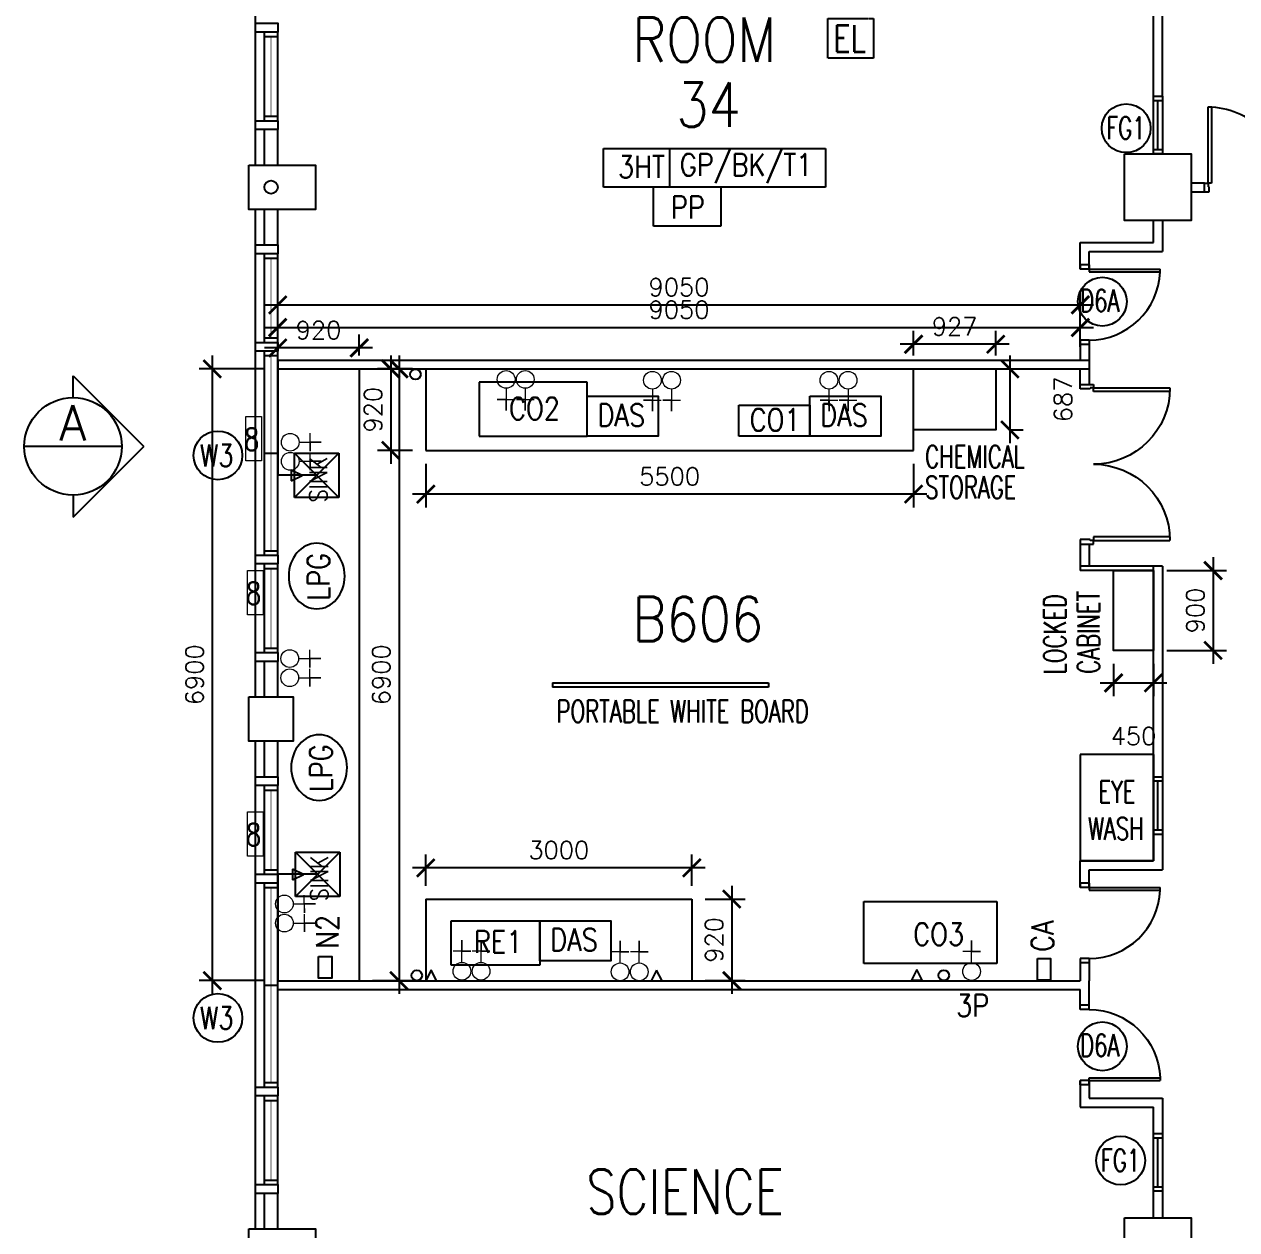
# Model space of a CAD drawing. Extents: x 2332957 to 2465864, y -1012926 to -914299.
# Drawn here: x 2403000 to 2416672, y -968497 to -954900 of the extents above; entities that cross this region are included whole.
import ezdxf
from ezdxf.enums import TextEntityAlignment as Align

# ---------------------------------------------------------------- set-up
doc = ezdxf.new("R2010")
doc.units = 0
doc.header["$LTSCALE"] = 15
doc.header["$MEASUREMENT"] = 0
doc.header["$PDMODE"] = 34
doc.linetypes.add('HIDDEN', pattern=[0.375, 0.25, -0.125])
doc.layers.get('0').update_dxf_attribs({"linetype": 'CONTINUOUS'})
doc.layers.get('DEFPOINTS').update_dxf_attribs({"linetype": 'CONTINUOUS'})
for name, color, linetype in [('-DRY RISER', 7, 'CONTINUOUS'), ('-EL & K', 10, 'CONTINUOUS'), ('-HR', 4, 'CONTINUOUS'), ('AR', 7, 'CONTINUOUS'), ('COL', 3, 'CONTINUOUS'), ('DOOR', 5, 'CONTINUOUS'), ('DR', 7, 'CONTINUOUS'), ('DR-T', 7, 'CONTINUOUS'), ('DRAIN', 7, 'CONTINUOUS'), ('Equipment List', 7, 'CONTINUOUS'), ('FG-T', 7, 'CONTINUOUS'), ('FURN', 7, 'CONTINUOUS'), ('LEG-T', 7, 'CONTINUOUS'), ('LINE', 7, 'CONTINUOUS'), ('partition', 7, 'CONTINUOUS'), ('RWDP', 145, 'CONTINUOUS'), ('stair', 7, 'CONTINUOUS'), ('T50', 4, 'CONTINUOUS'), ('WALL', 2, 'CONTINUOUS'), ('WIN', 5, 'CONTINUOUS'), ('WIN-T', 7, 'CONTINUOUS')]:
    doc.layers.add(name, color=color, linetype=linetype)
doc.layers.add('-POWER', color=31, linetype='CONTINUOUS', lineweight=9)
doc.styles.add('DIMTEXT', font='romans.shx', dxfattribs={"width": 0.8, "height": 400})
doc.styles.add('E', font='ROMANS.SHX', dxfattribs={"width": 0.9})
doc.styles.add('ROMANS', font='romans')
doc.styles.get("Standard").update_dxf_attribs({"font": 'ROMANS.SHX'})
doc.dimstyles.new('STANDARD$0', dxfattribs={"dimscale": 0, "dimtxt": 8, "dimasz": 6, "dimexe": 1, "dimexo": 1, "dimgap": 3, "dimtad": 1, "dimdec": 0, "dimlfac": -1, "dimrnd": 1, "dimzin": 0, "dimdsep": 46, "dimtxsty": 'Standard', "dimcen": 0, "dimclrd": 5, "dimclre": 250, "dimadec": 0, "dimazin": 0, "dimtfac": 1, "dimtdec": 4, "dimtofl": 0, "dimtmove": 0, "dimatfit": 3, "dimfxl": 1, "dimtolj": 1, "dimtzin": 0, "dimarcsym": 0})

# ---------------------------------------------------------------- blocks, each defined once
blk = doc.blocks.new('FG')
at = {"layer": 'LINE', "linetype": 'Continuous'}
for points in [[(0, 0), (50, 0), (50, 100), (0, 100)], [(600, 0), (650, 0), (650, 100), (600, 100)]]:
    blk.add_lwpolyline(points, close=True, dxfattribs=at)
at = {"layer": 'LINE', "color": 5, "linetype": 'Continuous'}
for points in [[(600, 100), (50, 100)], [(50, 0), (600, 0)]]:
    blk.add_lwpolyline(points, dxfattribs=at)
at = {"layer": 'LINE', "color": 1, "linetype": 'Continuous'}
blk.add_lwpolyline([(50, 50), (600, 50)], dxfattribs=at)
blk = doc.blocks.new('D900')
at = {"layer": 'DOOR', "color": 7}
for p, q in [((50, 100), (50, 899)), ((80, 899), (50, 899)), ((80, 100), (80, 899)), ((0, 100), (0, 0)), ((0, 100), (50, 100)), ((0, 0), (50, 0)), ((50, 100), (50, 0)), ((50, 100), (80, 100)), ((850, 100), (850, 0)), ((850, 100), (900, 100)), ((850, 0), (900, 0)), ((900, 100), (900, 0))]:
    blk.add_line(p, q, dxfattribs=at)
blk.add_arc((50, 100), 800, 0, 87.8509, dxfattribs=at)
blk = doc.blocks.new('_ARCHTICK')
at = {"color": 0, "linetype": 'ByBlock', "const_width": 0.15}
blk.add_lwpolyline([(-0.5, -0.5), (0.5, 0.5)], dxfattribs=at)
blk = doc.blocks.new('*D341')
at = {"layer": '-HR', "color": 7, "linetype": 'Continuous', "lineweight": -2, "transparency": 16777216}
for p, q in [((2405121, -958637), (2405121, -965837)), ((2405708, -958787), (2404971, -958787)), ((2405708, -965687), (2404971, -965687))]:
    blk.add_line(p, q, dxfattribs=at)
at = {"layer": 'DEFPOINTS', "color": 0, "linetype": 'Continuous', "transparency": 16777216}
for p in [(2405858, -958787), (2405121, -965687), (2405858, -965687)]:
    blk.add_point(p, dxfattribs=at)
at = {"layer": '-HR', "color": 7, "linetype": 'Continuous', "lineweight": -2, "transparency": 16777216, "xscale": 200, "yscale": 200, "zscale": 200}
for p, rotation in [((2405121, -958787), 90), ((2405121, -965687), 270)]:
    blk.add_blockref('_ARCHTICK', p, dxfattribs=dict(at, rotation=rotation))
at = {"layer": '-HR', "color": 7, "linetype": 'Continuous', "transparency": 16777216, "insert": (2404921, -962237), "char_height": 200, "attachment_point": 5, "rotation": 90, "style": 'ROMANS'}
blk.add_mtext('\\A1;6900', dxfattribs=at)
blk = doc.blocks.new('D1800-A')
at = {"layer": 'DR'}
for p, q in [((0, 0), (100, 0)), ((0, -50), (0, 0)), ((100, 0), (100, -40)), ((60, -50), (0, -50)), ((100, -40), (60, -40)), ((60, -40), (60, -50)), ((100, -40), (960, -40)), ((100, -80), (100, -40)), ((959, -80), (100, -80)), ((60, -1750), (0, -1750)), ((0, -1750), (0, -1800)), ((60, -1760), (60, -1750)), ((100, -1760), (60, -1760)), ((959, -1720), (100, -1720)), ((100, -1720), (100, -1760)), ((100, -1760), (960, -1760)), ((100, -1800), (100, -1760)), ((0, -1800), (100, -1800))]:
    blk.add_line(p, q, dxfattribs=at)
for centre, start, end in [((100, -40), 270.0001, 0), ((100, -1760), 0, 90)]:
    blk.add_arc(centre, 860, start, end, dxfattribs=at)
blk = doc.blocks.new('DR-1800-B')
at = {"layer": 'DR'}
for p, q in [((-50, 0), (0, 0)), ((0, 0), (0, -150)), ((-1800, 0), (-1800, -150)), ((-1750, 0), (-1800, 0)), ((-1760, -150), (-1760, -110)), ((-1760, -110), (-1750, -110)), ((-1750, -110), (-1750, 0)), ((-50, -110), (-50, 0)), ((-40, -110), (-50, -110)), ((-40, -150), (-40, -110)), ((-1800, -150), (-1760, -150)), ((-1760, -150), (-1760, -1010)), ((-1720, -150), (-1760, -150)), ((-1720, -1009), (-1720, -150)), ((-80, -1009), (-80, -150)), ((-80, -150), (-40, -150)), ((-40, -150), (-40, -1010)), ((0, -150), (-40, -150))]:
    blk.add_line(p, q, dxfattribs=at)
for centre, start, end in [((-1760, -150), 270, 0), ((-40, -150), 180.0001, 270)]:
    blk.add_arc(centre, 860, start, end, dxfattribs=at)
blk = doc.blocks.new('*D344')
at = {"layer": 'DEFPOINTS', "color": 0, "linetype": 'Continuous', "transparency": 16777216}
for p in [(2414908, -958065), (2405858, -958687), (2414908, -958687)]:
    blk.add_point(p, dxfattribs=at)
at = {"layer": 'Equipment List', "color": 7, "linetype": 'Continuous', "lineweight": -2, "transparency": 16777216}
for p, q in [((2405858, -958537), (2405858, -957915)), ((2414908, -958537), (2414908, -957915)), ((2405708, -958065), (2415058, -958065))]:
    blk.add_line(p, q, dxfattribs=at)
at = {"layer": 'Equipment List', "color": 7, "linetype": 'Continuous', "lineweight": -2, "transparency": 16777216, "xscale": 200, "yscale": 200, "zscale": 200, "rotation": 180}
blk.add_blockref('_ARCHTICK', (2405858, -958065), dxfattribs=at)
at = {"layer": 'Equipment List', "color": 7, "linetype": 'Continuous', "lineweight": -2, "transparency": 16777216, "xscale": 200, "yscale": 200, "zscale": 200}
blk.add_blockref('_ARCHTICK', (2414908, -958065), dxfattribs=at)
at = {"layer": 'Equipment List', "color": 7, "linetype": 'Continuous', "transparency": 16777216, "insert": (2410383, -957865), "char_height": 200, "attachment_point": 5, "style": 'ROMANS'}
blk.add_mtext('\\A1;9050', dxfattribs=at)
blk = doc.blocks.new('*D345')
at = {"layer": '-DRY RISER', "color": 7, "linetype": 'Continuous', "lineweight": -2, "transparency": 16777216}
for p, q in [((2405858, -958537), (2405858, -958170)), ((2414908, -958537), (2414908, -958170)), ((2405708, -958320), (2415058, -958320))]:
    blk.add_line(p, q, dxfattribs=at)
at = {"layer": 'DEFPOINTS', "color": 0, "linetype": 'Continuous', "transparency": 16777216}
for p in [(2414908, -958320), (2405858, -958687), (2414908, -958687)]:
    blk.add_point(p, dxfattribs=at)
at = {"layer": '-DRY RISER', "color": 7, "linetype": 'Continuous', "lineweight": -2, "transparency": 16777216, "xscale": 200, "yscale": 200, "zscale": 200, "rotation": 180}
blk.add_blockref('_ARCHTICK', (2405858, -958320), dxfattribs=at)
at = {"layer": '-DRY RISER', "color": 7, "linetype": 'Continuous', "lineweight": -2, "transparency": 16777216, "xscale": 200, "yscale": 200, "zscale": 200}
blk.add_blockref('_ARCHTICK', (2414908, -958320), dxfattribs=at)
at = {"layer": '-DRY RISER', "color": 7, "linetype": 'Continuous', "transparency": 16777216, "insert": (2410383, -958120), "char_height": 200, "attachment_point": 5, "style": 'ROMANS'}
blk.add_mtext('\\A1;9050', dxfattribs=at)
blk = doc.blocks.new('*D346')
at = {"layer": 'DEFPOINTS', "color": 0, "linetype": 'Continuous', "transparency": 16777216}
for p in [(2407528, -959707), (2413028, -959707), (2407528, -960200)]:
    blk.add_point(p, dxfattribs=at)
at = {"layer": 'FURN', "color": 7, "linetype": 'Continuous', "lineweight": -2, "transparency": 16777216}
for p, q in [((2407528, -959857), (2407528, -960350)), ((2413028, -959857), (2413028, -960350)), ((2413178, -960200), (2407378, -960200))]:
    blk.add_line(p, q, dxfattribs=at)
at = {"layer": 'FURN', "color": 7, "linetype": 'Continuous', "lineweight": -2, "transparency": 16777216, "xscale": 200, "yscale": 200, "zscale": 200, "rotation": 180}
blk.add_blockref('_ARCHTICK', (2407528, -960200), dxfattribs=at)
at = {"layer": 'FURN', "color": 7, "linetype": 'Continuous', "lineweight": -2, "transparency": 16777216, "xscale": 200, "yscale": 200, "zscale": 200}
blk.add_blockref('_ARCHTICK', (2413028, -960200), dxfattribs=at)
at = {"layer": 'FURN', "color": 7, "linetype": 'Continuous', "transparency": 16777216, "insert": (2410278, -960000), "char_height": 200, "attachment_point": 5, "style": 'ROMANS'}
blk.add_mtext('\\A1;5500', dxfattribs=at)
blk = doc.blocks.new('*D347')
at = {"layer": 'DEFPOINTS', "color": 0, "linetype": 'Continuous', "transparency": 16777216}
for p in [(2407528, -958787), (2407133, -959707), (2407528, -959707)]:
    blk.add_point(p, dxfattribs=at)
at = {"layer": 'FURN', "color": 7, "linetype": 'Continuous', "lineweight": -2, "transparency": 16777216}
for p, q in [((2407133, -958637), (2407133, -959857)), ((2407378, -958787), (2406983, -958787)), ((2407378, -959707), (2406983, -959707))]:
    blk.add_line(p, q, dxfattribs=at)
at = {"layer": 'FURN', "color": 7, "linetype": 'Continuous', "lineweight": -2, "transparency": 16777216, "xscale": 200, "yscale": 200, "zscale": 200}
for p, rotation in [((2407133, -958787), 90), ((2407133, -959707), 270)]:
    blk.add_blockref('_ARCHTICK', p, dxfattribs=dict(at, rotation=rotation))
at = {"layer": 'FURN', "color": 7, "linetype": 'Continuous', "transparency": 16777216, "insert": (2406933, -959247), "char_height": 200, "attachment_point": 5, "rotation": 90, "style": 'ROMANS'}
blk.add_mtext('\\A1;920', dxfattribs=at)
blk = doc.blocks.new('*D348')
at = {"layer": 'DEFPOINTS', "color": 0, "linetype": 'Continuous', "transparency": 16777216}
for p in [(2413955, -958787), (2413955, -959475), (2414114, -959475)]:
    blk.add_point(p, dxfattribs=at)
at = {"layer": 'FURN', "color": 7, "linetype": 'Continuous', "lineweight": -2, "transparency": 16777216}
for p, q in [((2414114, -958637), (2414114, -959625)), ((2414105, -958787), (2414264, -958787)), ((2414105, -959475), (2414264, -959475))]:
    blk.add_line(p, q, dxfattribs=at)
at = {"layer": 'FURN', "color": 7, "linetype": 'Continuous', "lineweight": -2, "transparency": 16777216, "xscale": 200, "yscale": 200, "zscale": 200}
for p, rotation in [((2414114, -958787), 90), ((2414114, -959475), 270)]:
    blk.add_blockref('_ARCHTICK', p, dxfattribs=dict(at, rotation=rotation))
at = {"layer": 'FURN', "color": 7, "linetype": 'Continuous', "transparency": 16777216, "insert": (2414714, -959131), "char_height": 200, "attachment_point": 5, "rotation": 90, "style": 'ROMANS'}
blk.add_mtext('\\A1;687', dxfattribs=at)
blk = doc.blocks.new('*D349')
at = {"layer": 'DEFPOINTS', "color": 0, "linetype": 'Continuous', "transparency": 16777216}
for p in [(2413028, -958509), (2413028, -958787), (2413955, -958787)]:
    blk.add_point(p, dxfattribs=at)
at = {"layer": 'FURN', "color": 7, "linetype": 'Continuous', "lineweight": -2, "transparency": 16777216}
for p, q in [((2413028, -958637), (2413028, -958359)), ((2413955, -958637), (2413955, -958359)), ((2414105, -958509), (2412878, -958509))]:
    blk.add_line(p, q, dxfattribs=at)
at = {"layer": 'FURN', "color": 7, "linetype": 'Continuous', "lineweight": -2, "transparency": 16777216, "xscale": 200, "yscale": 200, "zscale": 200, "rotation": 180}
blk.add_blockref('_ARCHTICK', (2413028, -958509), dxfattribs=at)
at = {"layer": 'FURN', "color": 7, "linetype": 'Continuous', "lineweight": -2, "transparency": 16777216, "xscale": 200, "yscale": 200, "zscale": 200}
blk.add_blockref('_ARCHTICK', (2413955, -958509), dxfattribs=at)
at = {"layer": 'FURN', "color": 7, "linetype": 'Continuous', "transparency": 16777216, "insert": (2413491, -958309), "char_height": 200, "attachment_point": 5, "style": 'ROMANS'}
blk.add_mtext('\\A1;927', dxfattribs=at)
blk = doc.blocks.new('*D350')
at = {"layer": 'DEFPOINTS', "color": 0, "linetype": 'Continuous', "transparency": 16777216}
for p in [(2407528, -964415), (2407528, -964767), (2410528, -964767)]:
    blk.add_point(p, dxfattribs=at)
at = {"layer": 'FURN', "color": 7, "linetype": 'Continuous', "lineweight": -2, "transparency": 16777216}
for p, q in [((2407528, -964617), (2407528, -964265)), ((2410528, -964617), (2410528, -964265)), ((2410678, -964415), (2407378, -964415))]:
    blk.add_line(p, q, dxfattribs=at)
at = {"layer": 'FURN', "color": 7, "linetype": 'Continuous', "lineweight": -2, "transparency": 16777216, "xscale": 200, "yscale": 200, "zscale": 200, "rotation": 180}
blk.add_blockref('_ARCHTICK', (2407528, -964415), dxfattribs=at)
at = {"layer": 'FURN', "color": 7, "linetype": 'Continuous', "lineweight": -2, "transparency": 16777216, "xscale": 200, "yscale": 200, "zscale": 200}
blk.add_blockref('_ARCHTICK', (2410528, -964415), dxfattribs=at)
at = {"layer": 'FURN', "color": 7, "linetype": 'Continuous', "transparency": 16777216, "insert": (2409028, -964215), "char_height": 200, "attachment_point": 5, "style": 'ROMANS'}
blk.add_mtext('\\A1;3000', dxfattribs=at)
blk = doc.blocks.new('*D351')
at = {"layer": 'DEFPOINTS', "color": 0, "linetype": 'Continuous', "transparency": 16777216}
for p in [(2410528, -964767), (2410528, -965687), (2410978, -965687)]:
    blk.add_point(p, dxfattribs=at)
at = {"layer": 'FURN', "color": 7, "linetype": 'Continuous', "lineweight": -2, "transparency": 16777216}
for p, q in [((2410978, -964617), (2410978, -965837)), ((2410678, -964767), (2411128, -964767)), ((2410678, -965687), (2411128, -965687))]:
    blk.add_line(p, q, dxfattribs=at)
at = {"layer": 'FURN', "color": 7, "linetype": 'Continuous', "lineweight": -2, "transparency": 16777216, "xscale": 200, "yscale": 200, "zscale": 200}
for p, rotation in [((2410978, -964767), 90), ((2410978, -965687), 270)]:
    blk.add_blockref('_ARCHTICK', p, dxfattribs=dict(at, rotation=rotation))
at = {"layer": 'FURN', "color": 7, "linetype": 'Continuous', "transparency": 16777216, "insert": (2410778, -965227), "char_height": 200, "attachment_point": 5, "rotation": 90, "style": 'ROMANS'}
blk.add_mtext('\\A1;920', dxfattribs=at)
blk = doc.blocks.new('*D352')
at = {"layer": 'DEFPOINTS', "color": 0, "linetype": 'Continuous', "transparency": 16777216}
for p in [(2415283, -961962), (2415733, -961962), (2415733, -962329)]:
    blk.add_point(p, dxfattribs=at)
at = {"layer": 'FURN', "color": 7, "linetype": 'Continuous', "lineweight": -2, "transparency": 16777216}
for p, q in [((2415283, -962112), (2415283, -962479)), ((2415733, -962112), (2415733, -962479)), ((2415133, -962329), (2415883, -962329))]:
    blk.add_line(p, q, dxfattribs=at)
at = {"layer": 'FURN', "color": 7, "linetype": 'Continuous', "lineweight": -2, "transparency": 16777216, "xscale": 200, "yscale": 200, "zscale": 200, "rotation": 180}
blk.add_blockref('_ARCHTICK', (2415283, -962329), dxfattribs=at)
at = {"layer": 'FURN', "color": 7, "linetype": 'Continuous', "lineweight": -2, "transparency": 16777216, "xscale": 200, "yscale": 200, "zscale": 200}
blk.add_blockref('_ARCHTICK', (2415733, -962329), dxfattribs=at)
at = {"layer": 'FURN', "color": 7, "linetype": 'Continuous', "transparency": 16777216, "insert": (2415508, -962929), "char_height": 200, "attachment_point": 5, "style": 'ROMANS'}
blk.add_mtext('\\A1;450', dxfattribs=at)
blk = doc.blocks.new('*D353')
at = {"layer": 'DEFPOINTS', "color": 0, "linetype": 'Continuous', "transparency": 16777216}
for p in [(2415733, -961062), (2415733, -961962), (2416405, -961962)]:
    blk.add_point(p, dxfattribs=at)
at = {"layer": 'FURN', "color": 7, "linetype": 'Continuous', "lineweight": -2, "transparency": 16777216}
for p, q in [((2416405, -960912), (2416405, -962112)), ((2415883, -961062), (2416555, -961062)), ((2415883, -961962), (2416555, -961962))]:
    blk.add_line(p, q, dxfattribs=at)
at = {"layer": 'FURN', "color": 7, "linetype": 'Continuous', "lineweight": -2, "transparency": 16777216, "xscale": 200, "yscale": 200, "zscale": 200}
for p, rotation in [((2416405, -961062), 90), ((2416405, -961962), 270)]:
    blk.add_blockref('_ARCHTICK', p, dxfattribs=dict(at, rotation=rotation))
at = {"layer": 'FURN', "color": 7, "linetype": 'Continuous', "transparency": 16777216, "insert": (2416205, -961512), "char_height": 200, "attachment_point": 5, "rotation": 90, "style": 'ROMANS'}
blk.add_mtext('\\A1;900', dxfattribs=at)
blk = doc.blocks.new('*D354')
at = {"layer": 'DEFPOINTS', "color": 0, "linetype": 'Continuous', "transparency": 16777216}
for p in [(2406778, -958787), (2406778, -965687), (2407226, -965687)]:
    blk.add_point(p, dxfattribs=at)
at = {"layer": 'FURN', "color": 7, "linetype": 'Continuous', "lineweight": -2, "transparency": 16777216}
for p, q in [((2407226, -958637), (2407226, -965837)), ((2406928, -958787), (2407376, -958787)), ((2406928, -965687), (2407376, -965687))]:
    blk.add_line(p, q, dxfattribs=at)
at = {"layer": 'FURN', "color": 7, "linetype": 'Continuous', "lineweight": -2, "transparency": 16777216, "xscale": 200, "yscale": 200, "zscale": 200}
for p, rotation in [((2407226, -958787), 90), ((2407226, -965687), 270)]:
    blk.add_blockref('_ARCHTICK', p, dxfattribs=dict(at, rotation=rotation))
at = {"layer": 'FURN', "color": 7, "linetype": 'Continuous', "transparency": 16777216, "insert": (2407026, -962237), "char_height": 200, "attachment_point": 5, "rotation": 90, "style": 'ROMANS'}
blk.add_mtext('\\A1;6900', dxfattribs=at)
blk = doc.blocks.new('*D355')
at = {"layer": 'DEFPOINTS', "color": 0, "linetype": 'Continuous', "transparency": 16777216}
for p in [(2405858, -958550), (2405858, -958787), (2406778, -958787)]:
    blk.add_point(p, dxfattribs=at)
at = {"layer": 'FURN', "color": 7, "linetype": 'Continuous', "lineweight": -2, "transparency": 16777216}
for p, q in [((2405858, -958637), (2405858, -958400)), ((2406778, -958637), (2406778, -958400)), ((2406928, -958550), (2405708, -958550))]:
    blk.add_line(p, q, dxfattribs=at)
at = {"layer": 'FURN', "color": 7, "linetype": 'Continuous', "lineweight": -2, "transparency": 16777216, "xscale": 200, "yscale": 200, "zscale": 200, "rotation": 180}
blk.add_blockref('_ARCHTICK', (2405858, -958550), dxfattribs=at)
at = {"layer": 'FURN', "color": 7, "linetype": 'Continuous', "lineweight": -2, "transparency": 16777216, "xscale": 200, "yscale": 200, "zscale": 200}
blk.add_blockref('_ARCHTICK', (2406778, -958550), dxfattribs=at)
at = {"layer": 'FURN', "color": 7, "linetype": 'Continuous', "transparency": 16777216, "insert": (2406318, -958350), "char_height": 200, "attachment_point": 5, "style": 'ROMANS'}
blk.add_mtext('\\A1;920', dxfattribs=at)

msp = doc.modelspace()

# ---------------------------------------------------------------- linework, layer by layer
at = {"layer": '-EL & K', "color": 0, "linetype": 'HIDDEN'}
msp.add_lwpolyline([(2412060.3, -954834.8), (2412574.2, -954834.8), (2412574.2, -955281.9), (2412060.3, -955281.9)], close=True, dxfattribs=at)
at = {"layer": '-HR', "color": 0, "linetype": 'Continuous'}
for p, q in [((2405857.9, -958787.5), (2406777.9, -958787.5)), ((2406777.9, -958787.5), (2407527.9, -958787.5)), ((2414907.9, -960762.5), (2414907.9, -961062.5)), ((2415007.9, -960762.5), (2415007.9, -961012.5)), ((2415832.9, -961012.5), (2414907.9, -961012.5)), ((2415732.9, -961062.5), (2414907.9, -961062.5)), ((2415732.9, -963137.5), (2415732.9, -964337.5)), ((2415732.9, -964337.5), (2414907.9, -964337.5)), ((2406777.9, -965687.5), (2407527.9, -965687.5))]:
    msp.add_line(p, q, dxfattribs=at)
for points in [[(2406320, -965416), (2406469, -965416), (2406469, -965658), (2406320, -965658)], [(2414424, -965438), (2414573, -965438), (2414573, -965680), (2414424, -965680)]]:
    msp.add_lwpolyline(points, close=True, dxfattribs=at)
at = {"layer": '-POWER', "color": 0, "linetype": 'Continuous'}
for p, q in [((2408434.1, -959006), (2408434.4, -959256)), ((2408649.8, -959005.8), (2408650.1, -959255.8)), ((2410083.1, -959015), (2410083.4, -959265)), ((2410298.8, -959014.8), (2410299.1, -959264.8)), ((2412074.1, -959015), (2412074.4, -959265)), ((2412289.8, -959014.8), (2412290.1, -959264.8)), ((2408334.2, -959131.1), (2408534.2, -959130.9)), ((2408434.2, -959131), (2408334.2, -959131.1)), ((2408434.4, -959256), (2408434.2, -959131)), ((2408549.9, -959130.9), (2408749.9, -959130.7)), ((2408649.9, -959130.8), (2408549.9, -959130.9)), ((2408650.1, -959255.8), (2408649.9, -959130.8)), ((2409983.2, -959140.1), (2410183.2, -959139.9)), ((2410083.2, -959140), (2409983.2, -959140.1)), ((2410083.4, -959265), (2410083.2, -959140)), ((2410198.9, -959139.9), (2410398.9, -959139.7)), ((2410298.9, -959139.8), (2410198.9, -959139.9)), ((2410299.1, -959264.8), (2410298.9, -959139.8)), ((2411974.2, -959140.1), (2412174.2, -959139.9)), ((2412074.2, -959140), (2411974.2, -959140.1)), ((2412074.4, -959265), (2412074.2, -959140)), ((2412189.9, -959139.9), (2412389.9, -959139.7)), ((2412289.9, -959139.8), (2412189.9, -959139.9)), ((2412290.1, -959264.8), (2412289.9, -959139.8)), ((2406224.3, -959713.8), (2406224.1, -959513.8)), ((2406099.2, -959614), (2406349.2, -959613.7)), ((2406349.2, -959613.7), (2406224.2, -959613.8)), ((2406224.2, -959613.8), (2406224.3, -959713.8)), ((2406224.5, -959929.5), (2406224.3, -959729.5)), ((2406099.4, -959829.6), (2406349.4, -959829.4)), ((2406349.4, -959829.4), (2406224.4, -959829.5)), ((2406224.4, -959829.5), (2406224.5, -959929.5)), ((2406093.9, -962054.6), (2406343.9, -962054.3)), ((2406219, -962154.5), (2406218.8, -961954.5)), ((2406343.9, -962054.3), (2406218.9, -962054.5)), ((2406218.9, -962054.5), (2406219, -962154.5)), ((2406219.3, -962370.2), (2406219.1, -962170.2)), ((2406094.2, -962270.3), (2406344.2, -962270)), ((2406344.2, -962270), (2406219.2, -962270.2)), ((2406219.2, -962270.2), (2406219.3, -962370.2)), ((2406158.6, -964922.3), (2406158.3, -964722.3)), ((2406033.4, -964822.4), (2406283.4, -964822.1)), ((2406283.4, -964822.1), (2406158.4, -964822.3)), ((2406158.4, -964822.3), (2406158.6, -964922.3)), ((2406033.7, -965038.1), (2406283.7, -965037.8)), ((2406158.8, -965137.9), (2406158.6, -964937.9)), ((2406283.7, -965037.8), (2406158.7, -965037.9)), ((2406158.7, -965037.9), (2406158.8, -965137.9)), ((2407935.1, -965481), (2407934.9, -965231)), ((2407934.9, -965231), (2407935, -965356)), ((2408150.8, -965480.8), (2408150.5, -965230.8)), ((2408150.5, -965230.8), (2408150.7, -965355.8)), ((2409719.1, -965488), (2409718.8, -965238)), ((2409718.8, -965238), (2409719, -965363)), ((2409934.8, -965487.8), (2409934.5, -965237.8)), ((2409934.5, -965237.8), (2409934.6, -965362.8)), ((2413681.8, -965483.8), (2413681.5, -965233.8)), ((2413681.5, -965233.8), (2413681.7, -965358.8)), ((2408035, -965355.9), (2407835, -965356.1)), ((2407935, -965356), (2408035, -965355.9)), ((2408250.7, -965355.7), (2408050.7, -965355.9)), ((2408150.7, -965355.8), (2408250.7, -965355.7)), ((2409819, -965362.9), (2409619, -965363.1)), ((2409719, -965363), (2409819, -965362.9)), ((2410034.6, -965362.7), (2409834.6, -965362.9)), ((2409934.6, -965362.8), (2410034.6, -965362.7)), ((2413781.7, -965358.7), (2413581.7, -965358.9)), ((2413681.7, -965358.8), (2413781.7, -965358.7))]:
    msp.add_line(p, q, dxfattribs=at)
at = {"layer": '-POWER', "color": 7, "linetype": 'Continuous'}
for points in [[(2405498, -959324), (2405674, -959324), (2405674, -959825), (2405498, -959825)], [(2405519, -961061), (2405695, -961061), (2405695, -961562), (2405519, -961562)], [(2405519, -963783), (2405695, -963783), (2405695, -964284), (2405519, -964284)]]:
    msp.add_lwpolyline(points, close=True, dxfattribs=at)
at = {"layer": '-POWER', "color": 0, "linetype": 'Continuous'}
for centre in [(2408434, -958906), (2408649.7, -958905.8), (2410083, -958915), (2410298.7, -958914.8), (2412074, -958915), (2412289.7, -958914.8), (2405999.2, -959614.1), (2405999.4, -959829.8), (2405993.9, -962054.7), (2405994.2, -962270.4), (2405933.4, -964822.5), (2405933.7, -965038.2), (2407935.2, -965581), (2408150.9, -965580.8), (2409719.2, -965588), (2409934.9, -965587.8), (2413681.9, -965583.8)]:
    msp.add_circle(centre, 100, dxfattribs=at)
at = {"color": 0}
for p, q in [((2405607.9, -956487.5), (2405607.9, -950987.5)), ((2405607.9, -962487.5), (2405607.9, -956987.5)), ((2405607.9, -968487.5), (2405607.9, -962987.5))]:
    msp.add_line(p, q, dxfattribs=at)
at = {"color": 0, "linetype": 'Continuous'}
for p, q in [((2416307.9, -956692), (2416157.9, -956692)), ((2416307.9, -956792), (2416157.9, -956792)), ((2414907.9, -957362.5), (2415732.9, -957362.5)), ((2414907.9, -957662.5), (2414907.9, -957362.5)), ((2415007.9, -957462.5), (2415832.9, -957462.5)), ((2415007.9, -957662.5), (2415007.9, -957462.5)), ((2414907.9, -964337.5), (2415732.9, -964337.5)), ((2414907.9, -964637.5), (2414907.9, -964337.5)), ((2415732.9, -964337.5), (2414907.9, -964337.5)), ((2415732.9, -964337.5), (2414907.9, -964337.5)), ((2415007.9, -964437.5), (2415832.9, -964437.5)), ((2415007.9, -964637.5), (2415007.9, -964437.5)), ((2414907.9, -966812.5), (2414907.9, -967112.5)), ((2415007.9, -966812.5), (2415007.9, -967012.5)), ((2414907.9, -967112.5), (2415732.9, -967112.5)), ((2415007.9, -967012.5), (2415832.9, -967012.5))]:
    msp.add_line(p, q, dxfattribs=at)
at = {"layer": 'AR', "color": 0, "linetype": 'Continuous'}
for p, q in [((2403550.4, -959110.8), (2403550.4, -958863.9)), ((2403550.4, -960210.8), (2403550.4, -960457.8))]:
    msp.add_line(p, q, dxfattribs=at)
at = {"layer": 'AR', "color": 0}
for p, q in [((2403550.4, -958863.9), (2404347.4, -959660.8)), ((2404100.4, -959660.8), (2403000.4, -959660.8)), ((2403550.4, -960457.8), (2404347.4, -959660.8))]:
    msp.add_line(p, q, dxfattribs=at)
at = {"layer": 'AR', "color": 0, "linetype": 'Continuous'}
msp.add_circle((2403550.4, -959660.8), 550, dxfattribs=at)
at = {"layer": 'COL', "color": 0}
for points in [[(2415407.9, -956362.5), (2416157.9, -956362.5), (2416157.9, -957112.5), (2415407.9, -957112.5)], [(2405532.9, -956487.5), (2406282.9, -956487.5), (2406282.9, -956987.5), (2405532.9, -956987.5)], [(2405532.9, -962487.5), (2406032.9, -962487.5), (2406032.9, -962987.5), (2405532.9, -962987.5)], [(2415407.9, -968362.5), (2416157.9, -968362.5), (2416157.9, -969112.5), (2415407.9, -969112.5)], [(2405532.9, -968487.5), (2406282.9, -968487.5), (2406282.9, -968987.5), (2405532.9, -968987.5)]]:
    msp.add_lwpolyline(points, close=True, dxfattribs=at)
at = {"layer": 'DEFPOINTS', "color": 0, "linetype": 'Continuous'}
for points in [[(2415007.9, -965962.5), (2415007.9, -965687.5)], [(2414907.9, -965962.5), (2414907.9, -965787.5)]]:
    msp.add_lwpolyline(points, dxfattribs=at)
at = {"layer": 'DR-T', "color": 0, "linetype": 'Continuous'}
for centre in [(2415156.3, -958028.5), (2415156.3, -966428)]:
    msp.add_circle(centre, 275, dxfattribs=at)
at = {"layer": 'DRAIN', "color": 1, "linetype": 'Continuous'}
for p, q in [((2405857.9, -959987.5), (2405857.9, -958787.5)), ((2405857.9, -964487.5), (2405857.9, -965687.5))]:
    msp.add_line(p, q, dxfattribs=at)
at = {"layer": 'DRAIN', "color": 7, "linetype": 'Continuous'}
for p, q in [((2405857.9, -958787.5), (2407411.1, -958787.5)), ((2405857.9, -958787.5), (2405857.9, -959987.5)), ((2406297, -959987.5), (2405857.9, -959987.5)), ((2406133, -959988.5), (2406011, -959927.5)), ((2406011, -959927.5), (2406011, -960049.5)), ((2406011, -960049.5), (2406133, -959988.5)), ((2406307, -964487.5), (2405857.9, -964487.5)), ((2405857.9, -965687.5), (2405857.9, -964487.5)), ((2406148, -964490.5), (2406026, -964429.5)), ((2406026, -964429.5), (2406026, -964551.5)), ((2406026, -964551.5), (2406148, -964490.5)), ((2407588.9, -965565.5), (2407527.9, -965687.5)), ((2407649.9, -965687.5), (2407588.9, -965565.5)), ((2410131, -965568), (2410070, -965690)), ((2410192, -965690), (2410131, -965568)), ((2413065, -965561), (2413004, -965683)), ((2413126, -965683), (2413065, -965561)), ((2405857.9, -965687.5), (2407426.5, -965687.5)), ((2407426.5, -965687.5), (2413370, -965687.5)), ((2407527.9, -965687.5), (2407649.9, -965687.5)), ((2410070, -965690), (2410192, -965690)), ((2413004, -965683), (2413126, -965683))]:
    msp.add_line(p, q, dxfattribs=at)
at = {"layer": 'DRAIN', "color": 0, "linetype": 'Continuous'}
for p, q in [((2415732.9, -963137.5), (2414907.9, -963137.5)), ((2414907.9, -963137.5), (2414907.9, -964337.5))]:
    msp.add_line(p, q, dxfattribs=at)
at = {"layer": 'DRAIN', "color": 7, "linetype": 'Continuous'}
for centre in [(2407411.1, -958848.5), (2407426.4, -965628.1), (2413368.4, -965627.6)]:
    msp.add_circle(centre, 59.4, dxfattribs=at)
at = {"layer": 'DRAIN', "color": 0, "linetype": 'Continuous', "extrusion": (0, 0, -1)}
for centre in [(2406297.9, -961123.7), (2406325.5, -963284)]:
    msp.add_ellipse(centre, major_axis=(0, 369.6), ratio=0.8534842, dxfattribs=at)
at = {"layer": 'Equipment List', "color": 0, "linetype": 'Continuous'}
for p, q in [((2409348, -958935), (2408128, -958935)), ((2408128, -958935), (2408128, -959545)), ((2409348, -959545), (2409348, -958935)), ((2411059, -959545), (2411059, -959195)), ((2411059, -959195), (2411859, -959195)), ((2411859, -959195), (2411859, -959545)), ((2408128, -959545), (2409348, -959545)), ((2411859, -959545), (2411059, -959545)), ((2412468, -964794), (2413968, -964794)), ((2412468, -965494), (2412468, -964794)), ((2413968, -964794), (2413968, -965494)), ((2407815, -965012), (2408815, -965012)), ((2407815, -965512), (2407815, -965012)), ((2408815, -965012), (2408815, -965512)), ((2408815, -965512), (2407815, -965512)), ((2413968, -965494), (2412468, -965494))]:
    msp.add_line(p, q, dxfattribs=at)
for points in [[(2409348, -959095), (2410148, -959095), (2410148, -959545), (2409348, -959545)], [(2411859, -959095), (2412659, -959095), (2412659, -959545), (2411859, -959545)], [(2408815, -965012), (2409615, -965012), (2409615, -965462), (2408815, -965462)]]:
    msp.add_lwpolyline(points, close=True, dxfattribs=at)
at = {"layer": 'FG-T', "color": 0, "linetype": 'Continuous'}
for centre in [(2415425.1, -956072.5), (2415362.9, -967715.8)]:
    msp.add_circle(centre, 275, dxfattribs=at)
at = {"layer": 'FURN', "color": 0, "linetype": 'Continuous'}
for p, q in [((2406777.9, -958787.5), (2406777.9, -965687.5)), ((2407527.9, -958787.5), (2407527.9, -959707.5)), ((2413027.9, -959707.5), (2413027.9, -958787.5)), ((2407527.9, -959707.5), (2413027.9, -959707.5)), ((2406047, -960237.5), (2406547, -959737.5)), ((2406547, -960237.5), (2406047, -959737.5)), ((2406547, -959737.5), (2406047, -960237.5)), ((2406047, -960237.5), (2406047, -959737.5)), ((2406047, -959737.5), (2406547, -959737.5)), ((2406547, -959737.5), (2406547, -960237.5)), ((2406547, -960237.5), (2406047, -960237.5)), ((2408955, -962327), (2411393, -962327)), ((2408955, -962327), (2408955, -962377)), ((2411393, -962327), (2411393, -962377)), ((2411393, -962377), (2408955, -962377)), ((2406057, -964737.5), (2406557, -964237.5)), ((2406557, -964737.5), (2406057, -964237.5)), ((2406557, -964237.5), (2406057, -964737.5)), ((2406057, -964737.5), (2406057, -964237.5)), ((2406057, -964237.5), (2406557, -964237.5)), ((2406557, -964237.5), (2406557, -964737.5)), ((2406557, -964737.5), (2406057, -964737.5)), ((2407527.9, -964767.5), (2410527.9, -964767.5)), ((2407527.9, -964767.5), (2407527.9, -965687.5)), ((2410527.9, -964767.5), (2410527.9, -965687.5))]:
    msp.add_line(p, q, dxfattribs=at)
at = {"layer": 'FURN', "linetype": 'Continuous'}
for p, q in [((2406547, -959737.5), (2406047, -960237.5)), ((2406547, -960237.5), (2406047, -959737.5)), ((2406557, -964237.5), (2406057, -964737.5)), ((2406557, -964737.5), (2406057, -964237.5)), ((2406557, -964237.5), (2406557, -964737.5))]:
    msp.add_line(p, q, dxfattribs=at)
at = {"layer": 'FURN', "color": 0, "linetype": 'Continuous'}
for points in [[(2413027.9, -958787.5), (2413954.9, -958787.5), (2413954.9, -959475), (2413027.9, -959475)], [(2415282.9, -961062.5), (2415732.9, -961062.5), (2415732.9, -961962.5), (2415282.9, -961962.5)]]:
    msp.add_lwpolyline(points, close=True, dxfattribs=at)
at = {"layer": 'LEG-T', "color": 0}
for p, q in [((2409530.6, -956299.5), (2412035.3, -956299.5)), ((2409530.6, -956737.5), (2409530.6, -956299.5)), ((2410274.2, -956299.5), (2410274.2, -956737.5)), ((2412035.3, -956299.5), (2412035.3, -956737.5)), ((2412035.3, -956737.5), (2409530.6, -956737.5)), ((2410096.4, -957175.5), (2410096.4, -956737.5)), ((2410856.4, -956737.5), (2410856.4, -957175.5)), ((2410856.4, -957175.5), (2410096.4, -957175.5))]:
    msp.add_line(p, q, dxfattribs=at)
at = {"layer": 'partition', "color": 0, "linetype": 'Continuous'}
for p, q in [((2415832.9, -957112.5), (2415832.9, -957462.5)), ((2414907.9, -958512.5), (2414907.9, -958687.5)), ((2415007.9, -958512.5), (2415007.9, -958962.5)), ((2414907.9, -958962.5), (2414907.9, -958787.5)), ((2415832.9, -961012.5), (2415832.9, -963437.5)), ((2415832.9, -963987.5), (2415832.9, -964437.5)), ((2414907.9, -965487.5), (2414907.9, -965662.5)), ((2415832.9, -967012.5), (2415832.9, -967462.5)), ((2415832.9, -968012.5), (2415832.9, -968362.5))]:
    msp.add_line(p, q, dxfattribs=at)
at = {"layer": 'partition', "color": 0}
for p, q in [((2405857.9, -958687.5), (2415007.9, -958687.5)), ((2405857.9, -958687.5), (2405857.9, -958787.5)), ((2405857.9, -958787.5), (2415007.9, -958787.5)), ((2405857.9, -965687.5), (2414907.9, -965687.5)), ((2405857.9, -965787.5), (2414907.9, -965787.5))]:
    msp.add_line(p, q, dxfattribs=at)
at = {"layer": 'RWDP', "color": 0, "linetype": 'Continuous'}
msp.add_circle((2405782.9, -956737.5), 75, dxfattribs=at)
at = {"layer": 'stair', "color": 0}
for p, q in [((2415732.9, -955362.5), (2415732.9, -954012.5)), ((2415732.9, -955712.5), (2415732.9, -954012.5)), ((2415832.9, -955712.5), (2415832.9, -954012.5)), ((2415732.9, -957362.5), (2415732.9, -957112.5)), ((2415732.9, -963437.5), (2415732.9, -961012.5)), ((2415732.9, -964337.5), (2415732.9, -963987.5)), ((2414907.9, -965487.5), (2414907.9, -965687.5)), ((2415007.9, -965487.5), (2415007.9, -965687.5)), ((2415732.9, -967462.5), (2415732.9, -967112.5)), ((2415732.9, -968362.5), (2415732.9, -968012.5))]:
    msp.add_line(p, q, dxfattribs=at)
at = {"layer": 'WALL', "color": 0}
for p, q in [((2405707.9, -956487.5), (2405707.9, -956087.5)), ((2405857.9, -956487.5), (2405857.9, -956087.5)), ((2405707.9, -957387.5), (2405707.9, -956987.5)), ((2405857.9, -957387.5), (2405857.9, -956987.5)), ((2405707.9, -962487.5), (2405707.9, -962087.5)), ((2405857.9, -962487.5), (2405857.9, -962087.5)), ((2405707.9, -963387.5), (2405707.9, -962987.5)), ((2405857.9, -963387.5), (2405857.9, -962987.5)), ((2405707.9, -968487.5), (2405707.9, -968087.5)), ((2405857.9, -968487.5), (2405857.9, -968087.5))]:
    msp.add_line(p, q, dxfattribs=at)
for points in [[(2405607.9, -954887.5), (2405857.9, -954887.5), (2405857.9, -954987.5), (2405607.9, -954987.5)], [(2405607.9, -955987.5), (2405857.9, -955987.5), (2405857.9, -956087.5), (2405607.9, -956087.5)], [(2405607.9, -957387.5), (2405857.9, -957387.5), (2405857.9, -957487.5), (2405607.9, -957487.5)], [(2405607.9, -958487.5), (2405857.9, -958487.5), (2405857.9, -958587.5), (2405607.9, -958587.5)], [(2405607.9, -960887.5), (2405857.9, -960887.5), (2405857.9, -960987.5), (2405607.9, -960987.5)], [(2405607.9, -961987.5), (2405857.9, -961987.5), (2405857.9, -962087.5), (2405607.9, -962087.5)], [(2405607.9, -963387.5), (2405857.9, -963387.5), (2405857.9, -963487.5), (2405607.9, -963487.5)], [(2405607.9, -964487.5), (2405857.9, -964487.5), (2405857.9, -964587.5), (2405607.9, -964587.5)], [(2405607.9, -966887.5), (2405857.9, -966887.5), (2405857.9, -966987.5), (2405607.9, -966987.5)], [(2405607.9, -967987.5), (2405857.9, -967987.5), (2405857.9, -968087.5), (2405607.9, -968087.5)]]:
    msp.add_lwpolyline(points, close=True, dxfattribs=at)
at = {"layer": 'WIN', "color": 0}
for p, q in [((2405707.9, -955987.5), (2405707.9, -954987.5)), ((2405707.9, -955037.5), (2405857.9, -955037.5)), ((2405857.9, -955987.5), (2405857.9, -954987.5)), ((2405707.9, -955937.5), (2405857.9, -955937.5)), ((2405707.9, -958487.5), (2405707.9, -957487.5)), ((2405707.9, -957537.5), (2405857.9, -957537.5)), ((2405857.9, -958487.5), (2405857.9, -957487.5)), ((2405707.9, -958437.5), (2405857.9, -958437.5)), ((2405707.9, -960887.5), (2405707.9, -958587.5)), ((2405707.9, -958637.5), (2405857.9, -958637.5)), ((2405857.9, -960887.5), (2405857.9, -958587.5)), ((2405707.9, -959737.5), (2405857.9, -959737.5)), ((2405707.9, -960837.5), (2405857.9, -960837.5)), ((2405707.9, -961987.5), (2405707.9, -960987.5)), ((2405707.9, -961037.5), (2405857.9, -961037.5)), ((2405857.9, -961987.5), (2405857.9, -960987.5)), ((2405707.9, -961937.5), (2405857.9, -961937.5)), ((2405707.9, -964487.5), (2405707.9, -963487.5)), ((2405707.9, -963537.5), (2405857.9, -963537.5)), ((2405857.9, -964487.5), (2405857.9, -963487.5)), ((2405707.9, -964437.5), (2405857.9, -964437.5)), ((2405707.9, -966887.5), (2405707.9, -964587.5)), ((2405707.9, -964637.5), (2405857.9, -964637.5)), ((2405857.9, -966887.5), (2405857.9, -964587.5)), ((2405707.9, -965737.5), (2405857.9, -965737.5)), ((2405707.9, -966837.5), (2405857.9, -966837.5)), ((2405707.9, -967987.5), (2405707.9, -966987.5)), ((2405707.9, -967037.5), (2405857.9, -967037.5)), ((2405857.9, -967987.5), (2405857.9, -966987.5)), ((2405707.9, -967937.5), (2405857.9, -967937.5))]:
    msp.add_line(p, q, dxfattribs=at)
at = {"layer": 'WIN', "color": 0, "const_width": 10, "flags": 128}
for points in [[(2405782.9, -955037.5), (2405782.9, -955937.5)], [(2405782.9, -958437.5), (2405782.9, -957537.5)], [(2405782.9, -960837.5), (2405782.9, -958637.5)], [(2405782.9, -961037.5), (2405782.9, -961937.5)], [(2405782.9, -964437.5), (2405782.9, -963537.5)], [(2405782.9, -966837.5), (2405782.9, -964637.5)], [(2405782.9, -967037.5), (2405782.9, -967937.5)]]:
    msp.add_lwpolyline(points, dxfattribs=at)
at = {"layer": 'WIN-T', "color": 0, "linetype": 'Continuous'}
for centre in [(2405184, -959762.9), (2405184, -966107.8)]:
    msp.add_circle(centre, 275, dxfattribs=at)

# ---------------------------------------------------------------- block references
at = {"layer": 'DR', "color": 0, "linetype": 'Continuous', "xscale": -1, "rotation": 270.0000000470034}
msp.add_blockref('D1800-A', (2418107.9, -956792), dxfattribs=at)
at = {"layer": 'LINE', "color": 0, "linetype": 'Continuous', "xscale": -1, "rotation": 270}
for p in [(2415732.9, -956362.5), (2415732.9, -964037.5), (2415732.9, -968062.5)]:
    msp.add_blockref('FG', p, dxfattribs=at)
at = {"layer": 'stair', "color": 0, "rotation": 270}
for p in [(2414907.9, -957612.5), (2414907.9, -964587.5)]:
    msp.add_blockref('D900', p, dxfattribs=at)
at = {"layer": 'stair', "color": 0, "xscale": -1, "rotation": 270}
msp.add_blockref('D900', (2414907.9, -966862.5), dxfattribs=at)
at = {"layer": 'WALL', "color": 0, "xscale": -1, "rotation": 90}
msp.add_blockref('DR-1800-B', (2414907.9, -960762.5), dxfattribs=at)

# ---------------------------------------------------------------- texts
at = {"layer": '-EL & K', "color": 0, "linetype": 'HIDDEN', "style": 'E', "width": 0.8}
msp.add_text('EL', height=300, dxfattribs=at).set_placement((2412122.3, -955211.9))
at = {"layer": '-POWER', "color": 7, "style": 'ROMANS', "width": 0.8}
for p in [(2405479, -959706), (2405500, -961443), (2405500, -964165)]:
    msp.add_text('8', height=250, dxfattribs=at).set_placement(p)
at = {"layer": '-POWER', "color": 0, "style": 'ROMANS', "width": 0.85}
msp.add_text('3P', height=250, dxfattribs=at).set_placement((2413694.3, -965968.2, 1555), align=Align.MIDDLE)
at = {"layer": 'AR', "color": 0, "style": 'ROMANS'}
msp.add_text('A', height=400, dxfattribs=at).set_placement((2403393.9, -959595.6))
at = {"layer": 'DR-T', "color": 0, "style": 'ROMANS', "width": 0.7}
for p in [(2414906.3, -958141.9), (2414906.3, -966541.4)]:
    msp.add_text('D6A', height=250, dxfattribs=at).set_placement(p)
at = {"layer": 'DRAIN', "color": 0, "style": 'ROMANS', "width": 0.7}
for s, p in [('EYE', (2415111.7, -963682)), ('WASH', (2414995, -964097))]:
    msp.add_text(s, height=250, dxfattribs=at).set_placement(p)
at = {"layer": 'Equipment List', "color": 0, "style": 'ROMANS', "width": 0.85}
for s, p in [('CO2', (2408753.4, -959235, 1555)), ('DAS', (2409733.1, -959308, 1555)), ('DAS', (2412244.1, -959308, 1555)), ('CO1', (2411466.4, -959361, 1555)), ('CO3', (2413311.1, -965164, 1555)), ('RE1', (2408344.1, -965249, 1555)), ('DAS', (2409200.1, -965225, 1555))]:
    msp.add_text(s, height=250, dxfattribs=at).set_placement(p, align=Align.MIDDLE)
at = {"layer": 'FG-T', "color": 0, "style": 'ROMANS', "width": 0.7}
for p in [(2415201.6, -956194.5), (2415139.5, -967837.9)]:
    msp.add_text('FG1', height=250, dxfattribs=at).set_placement(p)
at = {"layer": 'FURN', "color": 0, "style": 'ROMANS', "width": 0.7}
for s, p in [('CHEMICAL', (2413159, -959902)), ('STORAGE', (2413159, -960248)), ('PORTABLE WHITE BOARD', (2409002.7, -962774))]:
    msp.add_text(s, height=250, dxfattribs=at).set_placement(p)
at = {"layer": 'FURN', "color": 7, "style": 'ROMANS', "width": 0.85}
for p in [(2406416.3, -960291.7), (2406426.3, -964791.7)]:
    msp.add_text('SINK', height=200, rotation=90, dxfattribs=at).set_placement(p)
at = {"layer": 'FURN', "color": 0, "style": 'ROMANS', "width": 0.7}
for s, p in [('LOCKED ', (2414746, -962233.7)), ('CABINET', (2415125, -962227))]:
    msp.add_text(s, height=250, rotation=90, dxfattribs=at).set_placement(p)
at = {"layer": 'LEG-T', "color": 0, "style": 'ROMANS', "width": 0.85}
for s, p in [('GP/BK/T1', (2411139.2, -956502.5, 1555)), ('3HT', (2409959.4, -956508.5, 1555)), ('PP', (2410482.7, -956964.4, 1555))]:
    msp.add_text(s, height=250, dxfattribs=at).set_placement(p, align=Align.MIDDLE)
for s, p in [('LPG', (2406318.1, -961131.6, 1555)), ('LPG', (2406345.7, -963291.8, 1555)), ('N2', (2406418, -965135.9, 1555)), ('CA', (2414482, -965184.9, 1555))]:
    msp.add_text(s, height=250, rotation=90, dxfattribs=at).set_placement(p, align=Align.MIDDLE)
at = {"layer": 'T50', "color": 0}
for s, style, width, p in [('ROOM', 'ROMANS', 0.85, (2409857.7, -955323.7)), ('34', 'ROMANS', 0.85, (2410351.8, -956058.6)), ('B606', 'ROMANS', 0.85, (2409857.7, -961856.3)), ('SCIENCE', 'DIMTEXT', 0.8, (2409335.6, -968316.9))]:
    msp.add_text(s, height=500, dxfattribs=dict(at, style=style, width=width)).set_placement(p)
at = {"layer": 'WIN-T', "color": 0, "style": 'ROMANS', "width": 0.8}
for p in [(2404983.2, -959888.7), (2404983.2, -966233.6)]:
    msp.add_text('W3', height=250, dxfattribs=at).set_placement(p)

# ---------------------------------------------------------------- dimensions: what is measured, and where the dimension line sits
at = {"layer": '-DRY RISER', "color": 1, "linetype": 'Continuous'}
dim = msp.add_linear_dim(base=(2414907.9, -958320), p1=(2405857.9, -958687.5), p2=(2414907.9, -958687.5), dimstyle='STANDARD$0', override={"dimscale": 100, "dimtxt": 2, "dimasz": 2, "dimexe": 1.5, "dimexo": 1.5, "dimgap": 1, "dimtxsty": 'ROMANS', "dimblk": 'ARCHTICK', "dimdle": 1.5, "dimclrd": 7, "dimclre": 7, "dimclrt": 7, "dimtdec": 0, "dimtmove": 2}, dxfattribs=at)
dim.commit()
dim.dimension.update_dxf_attribs({"geometry": '*D345', "text_midpoint": (2410382.9, -958120)})
at = {"layer": '-HR', "color": 0, "linetype": 'Continuous'}
dim = msp.add_linear_dim(base=(2405121, -965687.5), p1=(2405857.9, -958787.5), p2=(2405857.9, -965687.5), angle=90, dimstyle='STANDARD$0', override={"dimscale": 100, "dimtxt": 2, "dimasz": 2, "dimexe": 1.5, "dimexo": 1.5, "dimgap": 1, "dimtxsty": 'ROMANS', "dimblk": 'ARCHTICK', "dimdle": 1.5, "dimclrd": 7, "dimclre": 7, "dimclrt": 7, "dimtdec": 0, "dimtmove": 2}, dxfattribs=at)
dim.commit()
dim.dimension.update_dxf_attribs({"geometry": '*D341', "text_midpoint": (2404921, -962237.5)})
at = {"layer": 'Equipment List', "color": 1, "linetype": 'Continuous'}
dim = msp.add_linear_dim(base=(2414907.9, -958065), p1=(2405857.9, -958687.5), p2=(2414907.9, -958687.5), dimstyle='STANDARD$0', override={"dimscale": 100, "dimtxt": 2, "dimasz": 2, "dimexe": 1.5, "dimexo": 1.5, "dimgap": 1, "dimtxsty": 'ROMANS', "dimblk": 'ARCHTICK', "dimdle": 1.5, "dimclrd": 7, "dimclre": 7, "dimclrt": 7, "dimtdec": 0, "dimtmove": 2}, dxfattribs=at)
dim.commit()
dim.dimension.update_dxf_attribs({"geometry": '*D344', "text_midpoint": (2410382.9, -957865)})
at = {"layer": 'FURN', "color": 0, "linetype": 'Continuous'}
for base, p1, p2, picture, middle in [((2405857.9, -958550), (2406777.9, -958787.5), (2405857.9, -958787.5), '*D355', (2406317.9, -958350)), ((2413027.9, -958509), (2413954.9, -958787.5), (2413027.9, -958787.5), '*D349', (2413491.4, -958309)), ((2407527.9, -960200), (2413027.9, -959707.5), (2407527.9, -959707.5), '*D346', (2410277.9, -960000)), ((2415732.9, -962329), (2415282.9, -961962.5), (2415732.9, -961962.5), '*D352', (2415507.9, -962929)), ((2407527.9, -964415), (2410527.9, -964767.5), (2407527.9, -964767.5), '*D350', (2409027.9, -964215))]:
    dim = msp.add_linear_dim(base=base, p1=p1, p2=p2, dimstyle='STANDARD$0', override={"dimscale": 100, "dimtxt": 2, "dimasz": 2, "dimexe": 1.5, "dimexo": 1.5, "dimgap": 1, "dimtxsty": 'ROMANS', "dimblk": 'ARCHTICK', "dimdle": 1.5, "dimclrd": 7, "dimclre": 7, "dimclrt": 7, "dimtdec": 0, "dimtmove": 2}, dxfattribs=at)
    dim.commit()
    dim.dimension.update_dxf_attribs({"geometry": picture, "text_midpoint": middle})
for base, p1, p2, picture, middle in [((2407226, -965687.5), (2406777.9, -958787.5), (2406777.9, -965687.5), '*D354', (2407026, -962237.5)), ((2407133, -959707.5), (2407527.9, -958787.5), (2407527.9, -959707.5), '*D347', (2406933, -959247.5)), ((2414114, -959474.9945), (2413954.9272, -958787.4972), (2413954.9272, -959474.9945), '*D348', (2414714, -959131.2459)), ((2416405, -961962.5), (2415732.9, -961062.5), (2415732.9, -961962.5), '*D353', (2416205, -961512.5)), ((2410977.9, -965687.5), (2410527.9, -964767.5), (2410527.9, -965687.5), '*D351', (2410777.9, -965227.5))]:
    dim = msp.add_linear_dim(base=base, p1=p1, p2=p2, angle=90, dimstyle='STANDARD$0', override={"dimscale": 100, "dimtxt": 2, "dimasz": 2, "dimexe": 1.5, "dimexo": 1.5, "dimgap": 1, "dimtxsty": 'ROMANS', "dimblk": 'ARCHTICK', "dimdle": 1.5, "dimclrd": 7, "dimclre": 7, "dimclrt": 7, "dimtdec": 0, "dimtmove": 2}, dxfattribs=at)
    dim.commit()
    dim.dimension.update_dxf_attribs({"geometry": picture, "text_midpoint": middle})

doc.saveas('drawing.dxf')
